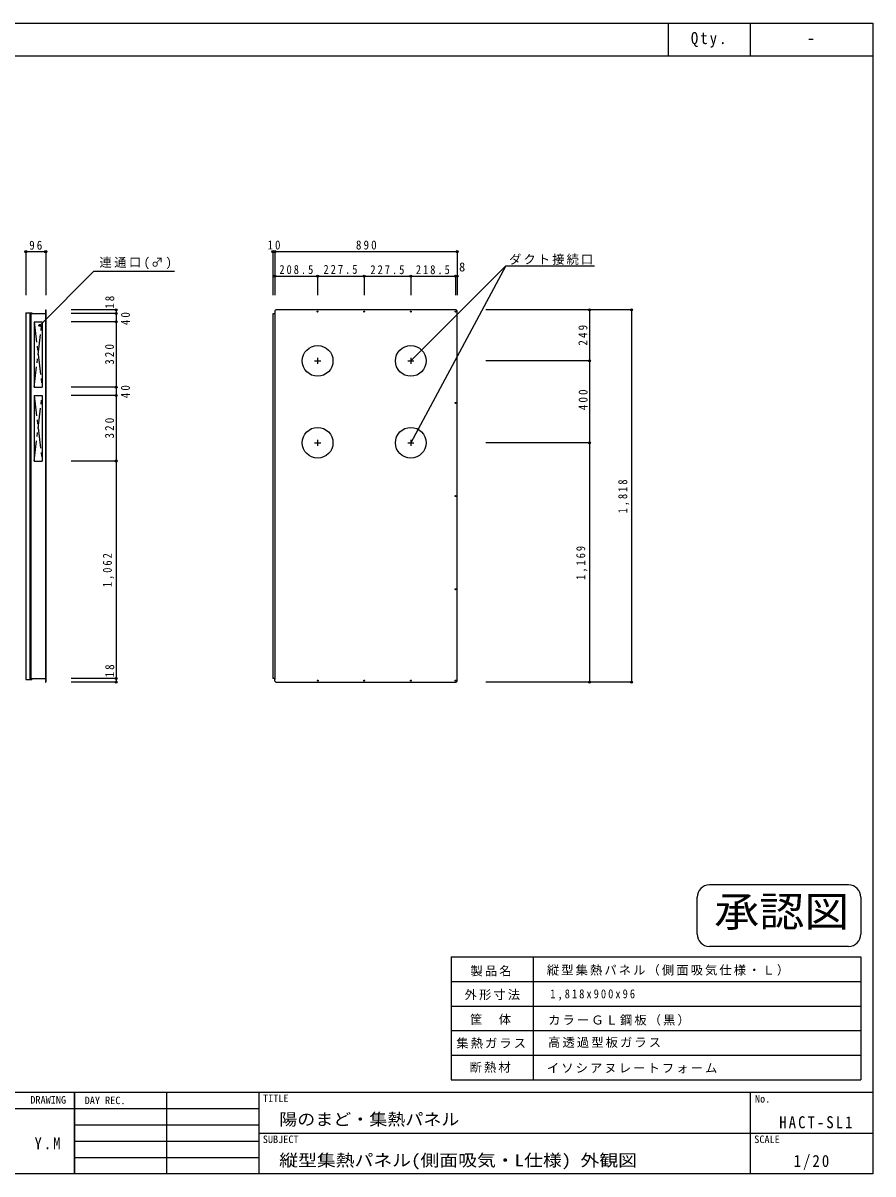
# Model space of a CAD drawing. Units: millimetres at full size, sheet at 1:20. Extents: x -3790 to 4290, y -2713 to 2907.
# Drawn here: x 139 to 4290, y -2713 to 2907 of the extents above; entities that cross this region are included whole.
import ezdxf
from ezdxf.enums import TextEntityAlignment as Align

# ---------------------------------------------------------------- set-up
doc = ezdxf.new("R2010")
doc.units = ezdxf.units.MM
doc.header["$LTSCALE"] = 20
doc.header["$PDMODE"] = 32
doc.header["$PDSIZE"] = 10
doc.linetypes.add('CHAIN1', pattern=[8, 5, -1, 1, -1])
for name, color, linetype in [('0-1', 4, 'Continuous'), ('F-0', 2, 'Continuous'), ('F-F', 7, 'Continuous')]:
    doc.layers.add(name, color=color, linetype=linetype)
doc.styles.add('ＭＳ ゴシック', font='')
doc.styles.get('ＭＳ ゴシック').set_extended_font_data('MS Gothic')

msp = doc.modelspace()

# ---------------------------------------------------------------- linework, layer by layer
at = {"layer": '0-1'}
for p, q in [((152.79, 1790.13), (152.79, 1578.07)), ((152.79, 1790.13), (249.79, 1790.13)), ((249.79, 1790.13), (249.79, 1578.07)), ((1359.29, 1790.13), (1369.29, 1790.13)), ((1359.29, 1790.13), (1359.29, 1578.07)), ((1369.29, 1790.13), (1369.29, 1578.07)), ((1369.29, 1790.13), (2259.29, 1790.13)), ((2259.29, 1790.13), (2259.29, 1578.07)), ((220.58, 1430.12), (485.27, 1694.8)), ((485.27, 1694.8), (878.96, 1694.8)), ((2496.81, 1720.36), (2930.66, 1720.36)), ((1369.29, 1670.7), (1369.29, 1578.07)), ((1369.29, 1670.7), (1369.29, 1578.07)), ((1369.29, 1670.7), (1578.29, 1670.7)), ((1369.29, 1670.7), (1369.29, 1578.07)), ((1577.79, 1670.7), (1577.79, 1578.07)), ((1578.29, 1670.7), (1805.29, 1670.7)), ((1805.29, 1670.7), (1805.29, 1578.07)), ((1805.29, 1670.7), (2032.79, 1670.7)), ((2032.79, 1670.7), (2032.79, 1578.07)), ((2032.79, 1670.7), (2251.29, 1670.7)), ((2032.79, 1670.7), (2032.79, 1578.07)), ((2251.29, 1670.7), (2251.29, 1578.07)), ((2259.29, 1670.7), (2259.29, 1578.07)), ((2259.29, 1670.7), (2259.29, 1578.07)), ((2259.29, 1670.7), (2259.29, 1578.07)), ((593.88, 1505.84), (373.28, 1505.84)), ((593.88, 1487.84), (373.28, 1487.84)), ((593.88, 1505.84), (593.88, 1487.84)), ((593.88, 1487.84), (593.88, 1447.84)), ((3110.97, 1505.84), (2398.97, 1505.84)), ((2905.8, 1505.84), (2398.97, 1505.84)), ((2905.8, 1505.84), (2905.8, 1256.84)), ((3110.97, 1505.84), (3110.97, -312.16)), ((593.88, 1447.84), (373.28, 1447.84)), ((593.88, 1447.84), (593.88, 1127.84)), ((2905.8, 1256.84), (2398.97, 1256.84)), ((2905.8, 1256.84), (2398.97, 1256.84)), ((2905.8, 1256.84), (2905.8, 856.84)), ((593.88, 1127.84), (373.28, 1127.84)), ((593.88, 1127.84), (593.88, 1087.84)), ((593.88, 1087.84), (373.28, 1087.84)), ((593.88, 1087.84), (593.88, 767.84)), ((2905.8, 856.84), (2398.97, 856.84)), ((2905.8, 856.84), (2905.8, -312.16)), ((593.88, 767.84), (373.28, 767.84)), ((593.88, 767.84), (593.88, -294.16)), ((593.88, -294.16), (373.28, -294.16)), ((593.88, -312.16), (373.28, -312.16)), ((593.88, -294.16), (593.88, -312.16)), ((3110.97, -312.16), (2398.97, -312.16)), ((2905.8, -312.16), (2398.97, -312.16))]:
    msp.add_line(p, q, dxfattribs=at)
at = {"layer": '0-1', "color": 7}
for p, q in [((152.79, 1491.84), (152.79, -298.16)), ((152.79, 1491.84), (182.79, 1491.84)), ((172.79, 1489.84), (172.79, -296.16)), ((172.79, 1489.84), (182.79, 1489.84)), ((172.79, 1487.84), (248.79, 1487.84)), ((176.79, 1487.84), (176.79, -294.16)), ((182.79, 1491.84), (182.79, 1489.84)), ((248.79, 1505.84), (248.79, -312.16)), ((248.79, 1505.84), (249.79, 1505.84)), ((249.29, 1505.84), (249.29, -312.16)), ((249.79, 1505.84), (249.79, -312.16)), ((1374.29, 1505.84), (1369.29, 1500.84)), ((1369.29, 1500.84), (1369.29, 1487.84)), ((1369.29, 1491.84), (1369.29, -298.16)), ((2254.29, 1505.84), (1374.29, 1505.84)), ((2254.29, 1505.84), (2259.29, 1500.84)), ((2259.29, -307.16), (2259.29, 1500.84)), ((152.79, -298.16), (182.79, -298.16)), ((172.79, -294.16), (248.79, -294.16)), ((248.79, -312.16), (249.79, -312.16)), ((1369.29, -293.66), (1359.29, -293.66)), ((1369.29, -307.16), (1369.29, -294.16)), ((1369.29, -307.16), (1374.29, -312.16)), ((1374.29, -312.16), (2254.29, -312.16)), ((2254.29, -312.16), (2259.29, -307.16))]:
    msp.add_line(p, q, dxfattribs=at)
at = {"layer": '0-1', "linetype": 'CHAIN1'}
for p, q in [((192.79, 1447.84), (232.79, 1127.84)), ((192.79, 1127.84), (232.79, 1447.84)), ((1562.79, 1256.84), (1592.79, 1256.84)), ((1577.79, 1271.84), (1577.79, 1241.84)), ((2017.79, 1256.84), (2047.79, 1256.84)), ((2032.79, 1271.84), (2032.79, 1241.84)), ((192.79, 1087.84), (232.79, 767.84)), ((192.79, 767.84), (232.79, 1087.84)), ((1562.79, 856.84), (1592.79, 856.84)), ((1577.79, 871.84), (1577.79, 841.84)), ((2017.79, 856.84), (2047.79, 856.84)), ((2032.79, 871.84), (2032.79, 841.84))]:
    msp.add_line(p, q, dxfattribs=at)
at = {"layer": '0-1'}
for points in [[(2032.79, 1256.84), (2496.81, 1720.36), (2032.79, 856.84)], [(2251.29, 1670.7), (2259.29, 1670.7), (2259.29, 1578.07)]]:
    msp.add_lwpolyline(points, dxfattribs=at)
at = {"layer": '0-1', "color": 7}
for points in [[(1369.29, 1487.34), (1359.29, 1487.34), (1359.29, -293.66)], [(192.79, 1447.84), (232.79, 1447.84), (232.79, 1127.84)], [(192.79, 1447.84), (192.79, 1127.84), (232.79, 1127.84)], [(192.79, 1087.84), (232.79, 1087.84), (232.79, 767.84)], [(192.79, 1087.84), (192.79, 767.84), (232.79, 767.84)], [(172.79, -296.16), (182.79, -296.16), (182.79, -298.16)]]:
    msp.add_lwpolyline(points, dxfattribs=at)
for centre, radius in [((1577.79, 1497.84), 2.5), ((1805.29, 1497.84), 2.5), ((2032.79, 1497.84), 2.5), ((2251.29, 1497.84), 2.5), ((1577.79, 1256.84), 75), ((2032.79, 1256.84), 75), ((2251.29, 1051.84), 2.5), ((1577.79, 856.84), 75), ((2032.79, 856.84), 75), ((2251.29, 596.84), 2.5), ((2251.29, 141.84), 2.5), ((1578.29, -304.16), 2.5), ((1805.29, -304.16), 2.5), ((2033.29, -304.16), 2.5), ((2251.29, -304.16), 2.5)]:
    msp.add_circle(centre, radius, dxfattribs=at)
at = {"layer": '0-1', "color": 5}
for p in [(152.79, 1790.13), (249.79, 1790.13), (1359.29, 1790.13), (1369.29, 1790.13), (2259.29, 1790.13), (1369.29, 1670.7), (1577.79, 1670.7), (1805.29, 1670.7), (2032.79, 1670.7), (2251.29, 1670.7), (2259.29, 1670.7), (593.88, 1505.84), (593.88, 1487.84), (2905.8, 1505.84), (3110.97, 1505.84), (220.58, 1430.12), (593.88, 1447.84), (2905.8, 1256.84), (593.88, 1127.84), (593.88, 1087.84), (2905.8, 856.84), (593.88, 767.84), (593.88, -294.16), (593.88, -312.16), (2905.8, -312.16), (3110.97, -312.16)]:
    msp.add_point(p, dxfattribs=at)
at = {"layer": 'F-0', "color": 5}
for p, q in [((3290.05, 2906.54), (3290.05, 2746.54)), ((3690.05, 2906.54), (3690.05, 2746.54)), ((4290.05, 2906.54), (4290.05, -2713.46)), ((-3789.95, 2746.54), (4290.05, 2746.54)), ((-3789.95, -2313.46), (4290.05, -2313.46)), ((4290.05, -2713.46), (-3789.95, -2713.46))]:
    msp.add_line(p, q, dxfattribs=at)
at = {"layer": 'F-0', "color": 7}
for p, q in [((390.05, -2313.46), (390.05, -2713.46)), ((840.05, -2313.46), (840.05, -2713.46))]:
    msp.add_line(p, q, dxfattribs=at)
at = {"layer": 'F-0'}
for p, q in [((390.05, -2713.46), (390.05, -2313.46)), ((1290.05, -2313.46), (1290.05, -2713.46)), ((3690.05, -2313.46), (3690.05, -2713.46)), ((-469.95, -2393.46), (390.05, -2393.46)), ((390.05, -2393.46), (1290.05, -2393.46)), ((390.05, -2473.46), (1290.05, -2473.46)), ((1290.05, -2513.46), (4290.05, -2513.46)), ((390.05, -2553.46), (1290.05, -2553.46)), ((390.05, -2633.46), (1290.05, -2633.46))]:
    msp.add_line(p, q, dxfattribs=at)
at = {"layer": 'F-0', "color": 5}
msp.add_lwpolyline([(-3789.95, -2713.46), (-3789.95, 2906.54), (4290.05, 2906.54)], dxfattribs=at)
at = {"layer": 'F-F', "color": 6}
for p, q in [((4171.05, -1302.11), (3491.05, -1302.11)), ((3431.05, -1542.11), (3431.05, -1362.11)), ((4231.05, -1362.11), (4231.05, -1542.11)), ((4171.05, -1602.11), (3491.05, -1602.11))]:
    msp.add_line(p, q, dxfattribs=at)
at = {"layer": 'F-F'}
for p, q in [((2230.05, -1653.46), (2230.05, -2253.46)), ((2230.05, -1653.46), (4230.05, -1653.46)), ((2630.05, -1653.46), (2630.05, -2253.46)), ((4230.05, -1653.46), (4230.05, -2253.46)), ((2230.05, -1773.46), (4230.05, -1773.46)), ((2230.05, -1893.46), (4230.05, -1893.46)), ((2230.05, -2013.46), (4230.05, -2013.46)), ((2230.05, -2133.46), (4230.05, -2133.46)), ((2230.05, -2253.46), (4230.05, -2253.46))]:
    msp.add_line(p, q, dxfattribs=at)
at = {"layer": 'F-F', "color": 6}
for centre, start, end in [((3491.05, -1362.11), 90, 180), ((4171.05, -1362.11), 0, 90), ((3491.05, -1542.11), 180, 270), ((4171.05, -1542.11), 270, 0)]:
    msp.add_arc(centre, 60, start, end, dxfattribs=at)

# ---------------------------------------------------------------- texts
at = {"layer": '0-1', "color": 7, "style": 'ＭＳ ゴシック'}
msp.add_text('8', height=43.99, dxfattribs=at).set_placement((2268.59, 1680.37), align=Align.BOTTOM_LEFT)
at = {"layer": '0-1', "color": 7, "char_height": 43.99, "attachment_point": 7, "style": 'ＭＳ ゴシック'}
for s, insert in [('\\T1.36;\\W0.9;96', (169.3, 1799.09)), ('\\T1.36;\\W0.9;10', (1332.79, 1800.13)), ('\\T1.38;\\W0.9;890', (1764.79, 1800.13)), ('\\T1.2;連通口(♂)', (512.32, 1704.56)), ('\\T1.17;ダクト接続口', (2512.71, 1725.82)), ('\\T1.38;\\W0.85;208.5', (1390.81, 1680.29)), ('\\T1.38;\\W0.85;227.5', (1606.42, 1681.05)), ('\\T1.38;\\W0.85;227.5', (1835.48, 1679.62)), ('\\T1.38;\\W0.85;218.5', (2057.46, 1679.68))]:
    msp.add_mtext(s, dxfattribs=dict(at, insert=insert))
at = {"layer": '0-1', "color": 7, "char_height": 43.99, "attachment_point": 7, "rotation": 90, "style": 'ＭＳ ゴシック'}
for s, insert in [('\\T1.36;\\W0.9;18', (584.75, 1511.06)), ('\\T1.36;\\W0.9;40', (661.58, 1431.35)), ('\\T1.38;\\W0.9;249', (2895.8, 1331.34)), ('\\T1.38;\\W0.9;320', (583.88, 1237.84)), ('\\T1.36;\\W0.9;40', (661.49, 1074.74)), ('\\T1.38;\\W0.9;400', (2896.65, 1016.06)), ('\\T1.38;\\W0.9;320', (583.88, 877.84)), ('\\T1.38;\\W0.85;1,818', (3100.97, 511.84)), ('\\T1.38;\\W0.85;1,169', (2895.8, 187.34)), ('\\T1.38;\\W0.85;1,062', (583.88, 151.84)), ('\\T1.36;\\W0.9;18', (584.8, -288.71))]:
    msp.add_mtext(s, dxfattribs=dict(at, insert=insert))
at = {"layer": 'F-0', "color": 7, "style": 'ＭＳ ゴシック'}
msp.add_text('-', height=58.65, dxfattribs=at).set_placement((3968.05, 2786.54), align=Align.BOTTOM_LEFT)
at = {"layer": 'F-0', "color": 4, "style": 'ＭＳ ゴシック'}
for s, p in [('DRAWING', (174.67, -2380.82)), ('DAY REC.', (440.05, -2383.46)), ('TITLE', (1311.1, -2373.05)), ('No.', (3713.59, -2375.79)), ('SUBJECT', (1310.05, -2573.46)), ('SCALE', (3710.05, -2573.46))]:
    msp.add_text(s, height=36.66, dxfattribs=at).set_placement(p, align=Align.BOTTOM_LEFT)
at = {"layer": 'F-0', "color": 7, "style": 'ＭＳ ゴシック'}
for s, width, p in [('陽のまど・集熱パネル', 1.1, (1390.05, -2493.46)), ('縦型集熱パネル(側面吸気・L仕様) 外観図', 1.15, (1390.05, -2693.46))]:
    msp.add_text(s, height=58.65, dxfattribs=dict(at, width=width)).set_placement(p, align=Align.BOTTOM_LEFT)
at = {"layer": 'F-0', "color": 7, "char_height": 58.65, "attachment_point": 7, "style": 'ＭＳ ゴシック'}
for s, insert in [('\\T1.28;\\W0.9;Qty.', (3400.55, 2786.54)), ('\\T1.28;\\W0.9;Qty.', (3400.55, 2786.54)), ('\\T1.27;\\W0.9;Y.M', (195.05, -2593.46)), ('\\T1.28;\\W0.9;1/20', (3902.55, -2693.46))]:
    msp.add_mtext(s, dxfattribs=dict(at, insert=insert))
at = {"layer": 'F-F', "color": 6, "style": 'ＭＳ ゴシック', "width": 1.1}
msp.add_text('承認図', height=146.6, dxfattribs=at).set_placement((3514.57, -1549.23), align=Align.BOTTOM_LEFT)
at = {"layer": 'F-F', "attachment_point": 7, "style": 'ＭＳ ゴシック'}
for s, insert, char_height in [('\\T1.17;製品名', (2324.23, -1748.71), 43.99), ('\\T1.17;縦型集熱パネル（側面吸気仕様・Ｌ）', (2697.34, -1745.35), 43.99), ('\\T1.17;外形寸法', (2295.68, -1864.96), 43.99), ('\\T1.39;\\W0.85;1,818x900x96', (2713.75, -1867), 43.99), ('\\T1.17;筐\u3000体', (2322.19, -1985.28), 43.99), ('\\T1.17;カラーＧＬ鋼板（黒）', (2703.55, -1989.36), 43.99), ('\\T1.17;集熱ガラス', (2254.89, -2101.52), 43.99), ('\\T1.17;高透過型板ガラス', (2703.55, -2097.45), 43.99), ('\\T1.17;断熱材', (2320.15, -2219.81), 43.99), ('\\T1.17;イソシアヌレートフォーム', (2697.44, -2221.85), 43.99), ('\\T1.28;\\W0.9;HACT-SL1', (3832.37, -2491.07), 58.65)]:
    msp.add_mtext(s, dxfattribs=dict(at, insert=insert, char_height=char_height))

doc.saveas('drawing.dxf')
